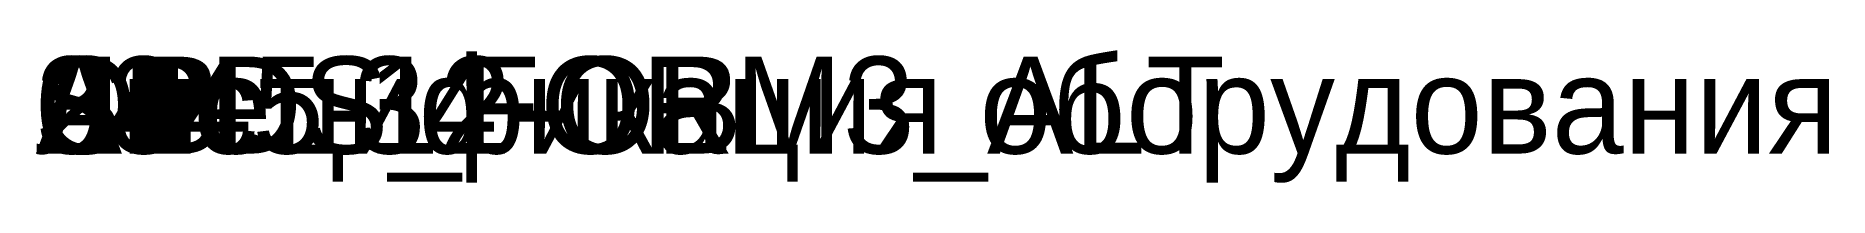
# Model space of a CAD drawing. Header units: millimetres. Extents: x 10 to 56.2, y 9.2 to 12.7.
import ezdxf

# ---------------------------------------------------------------- set-up
doc = ezdxf.new("R2010")
doc.units = ezdxf.units.MM
doc.layers.add('STAMP', color=2, linetype='Continuous')

# ---------------------------------------------------------------- blocks, each defined once
blk = doc.blocks.new('FORMAT_A3_SPDS')
at = {"layer": 'STAMP'}
for tag in ['OBOZN', 'PROFIL', 'LIST', 'FORM', 'LSTLAYOUT', 'MARKA', 'NAIM', 'IZM']:
    blk.add_attdef(tag, (0, 0), '', height=2.5, dxfattribs=at)

msp = doc.modelspace()

# ---------------------------------------------------------------- block references
at = {"layer": 'STAMP'}
msp.add_blockref('FORMAT_A3_SPDS', (10, 10), dxfattribs=at).add_auto_attribs({'PROFIL': 'SPDS_FORM3_ALT', 'MARKA': 'ОВ', 'OBOZN': '2345-12-ОВ', 'LIST': '34', 'NAIM': 'Спецификация оборудования', 'FORM': 'A4', 'IZM': '0', 'LSTLAYOUT': 'Лист 34'})

doc.saveas('drawing.dxf')
